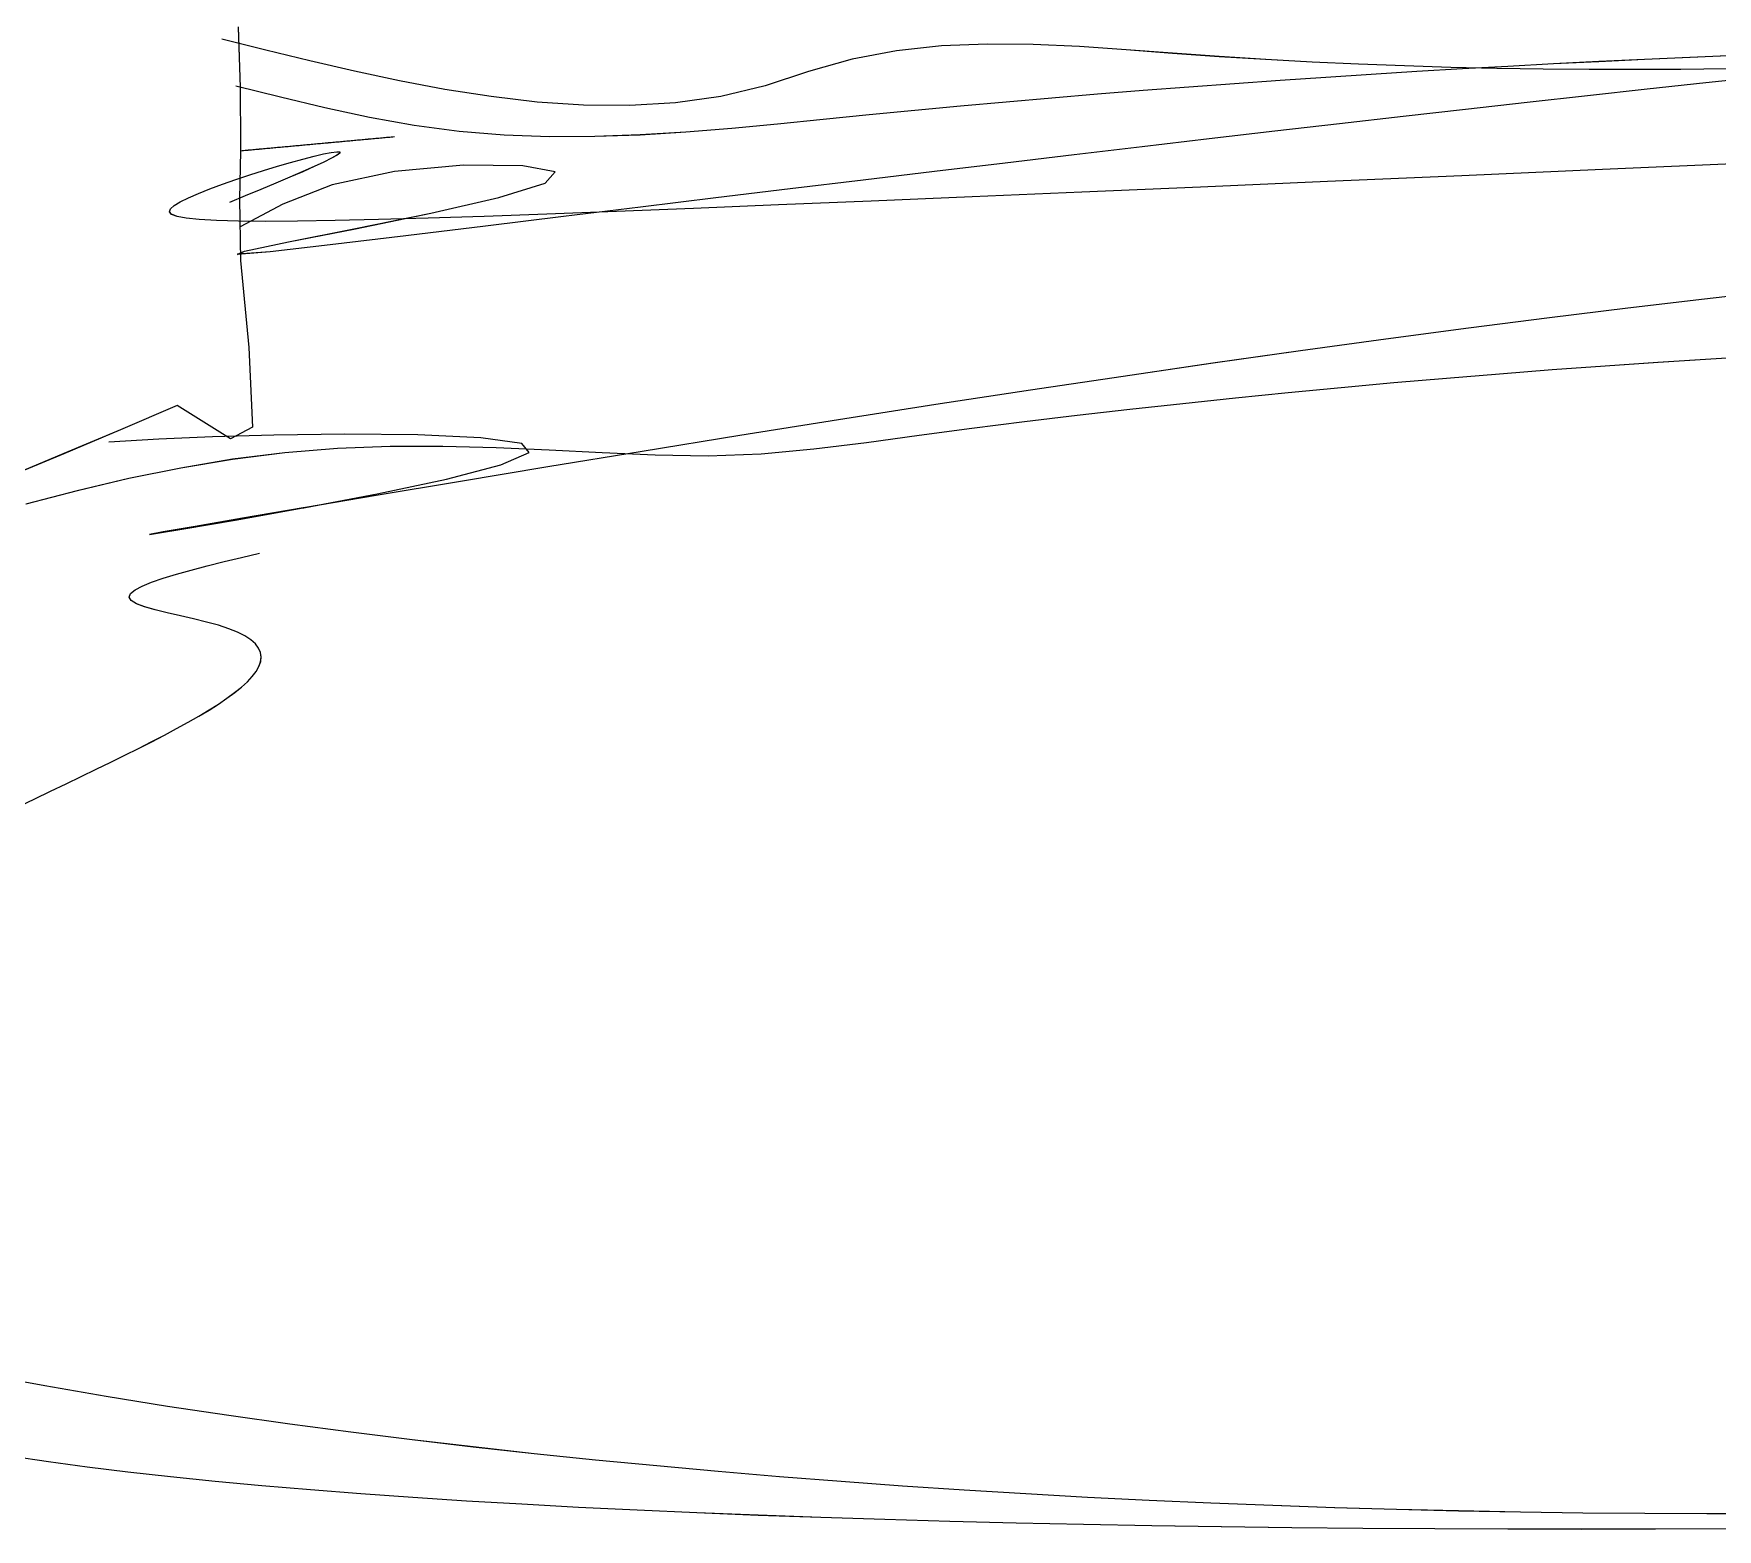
# Model space of a CAD drawing. Header units: centimetres. Extents: x 3695 to 5327, y 1631 to 2449.
# Drawn here: x 4671.19 to 4720.75, y 1800.56 to 1844.6 of the extents above; entities that cross this region are included whole.
import ezdxf

# ---------------------------------------------------------------- set-up
doc = ezdxf.new("R2010")
doc.units = ezdxf.units.CM
doc.layers.add('傢俱', color=7, linetype='Continuous', lineweight=15)

# ---------------------------------------------------------------- blocks, each defined once
blk = doc.blocks.new('沙發030')
for p, q in [((21.421, -0.426), (23.252, -0.456)), ((22.576, -0.001), (24.776, -0.029)), ((23.252, -0.456), (25.081, -0.494)), ((24.776, -0.029), (26.959, -0.062)), ((25.081, -0.494), (26.91, -0.54)), ((26.959, -0.062), (29.122, -0.101)), ((29.122, -0.101), (31.265, -0.144)), ((31.265, -0.144), (33.385, -0.193)), ((33.385, -0.193), (35.481, -0.247)), ((35.481, -0.247), (37.551, -0.306)), ((37.551, -0.306), (39.594, -0.37)), ((39.594, -0.37), (41.607, -0.44)), ((41.607, -0.44), (43.589, -0.514)), ((26.91, -0.54), (28.736, -0.596)), ((28.736, -0.596), (30.561, -0.66)), ((30.561, -0.66), (32.385, -0.733)), ((32.385, -0.733), (34.207, -0.815)), ((34.207, -0.815), (36.027, -0.907)), ((36.027, -0.907), (37.846, -1.008)), ((43.589, -0.514), (45.539, -0.595)), ((45.539, -0.595), (47.455, -0.68)), ((47.455, -0.68), (49.334, -0.771)), ((49.334, -0.771), (51.175, -0.867)), ((51.175, -0.867), (52.977, -0.968)), ((52.977, -0.968), (54.738, -1.075)), ((37.846, -1.008), (39.663, -1.118)), ((39.663, -1.118), (41.478, -1.239)), ((41.478, -1.239), (43.292, -1.369)), ((43.292, -1.369), (45.104, -1.509)), ((54.738, -1.075), (56.456, -1.187)), ((56.456, -1.187), (58.129, -1.305)), ((58.129, -1.305), (59.756, -1.427)), ((59.756, -1.427), (61.335, -1.556)), ((45.104, -1.509), (46.914, -1.66)), ((46.914, -1.66), (48.722, -1.821)), ((48.722, -1.821), (50.528, -1.993)), ((61.335, -1.556), (62.864, -1.69)), ((62.864, -1.69), (64.342, -1.829)), ((64.342, -1.829), (65.767, -1.973)), ((65.767, -1.973), (67.137, -2.124)), ((50.528, -1.993), (52.333, -2.175)), ((52.333, -2.175), (54.136, -2.368)), ((54.136, -2.368), (55.937, -2.572)), ((67.137, -2.124), (68.45, -2.279)), ((68.45, -2.279), (69.705, -2.44)), ((69.705, -2.44), (70.9, -2.607)), ((55.937, -2.572), (57.736, -2.788)), ((57.736, -2.788), (59.533, -3.014)), ((70.9, -2.607), (72.034, -2.779)), ((72.034, -2.779), (73.104, -2.957)), ((59.533, -3.014), (61.328, -3.253)), ((61.328, -3.253), (63.122, -3.505)), ((63.122, -3.505), (64.916, -3.771)), ((64.916, -3.771), (66.712, -4.054)), ((66.712, -4.054), (68.509, -4.355)), ((68.509, -4.355), (70.309, -4.676)), ((70.309, -4.676), (72.113, -5.018)), ((72.113, -5.018), (73.921, -5.383)), ((72.594, -22.089), (72.123, -22.307)), ((71.197, -22.733), (70.745, -22.941)), ((71.657, -22.522), (71.197, -22.733)), ((72.123, -22.307), (71.657, -22.522)), ((70.303, -23.146), (69.871, -23.347)), ((70.745, -22.941), (70.303, -23.146)), ((69.044, -23.74), (68.652, -23.931)), ((69.451, -23.545), (69.044, -23.74)), ((69.871, -23.347), (69.451, -23.545)), ((68.275, -24.119), (67.916, -24.303)), ((68.652, -23.931), (68.275, -24.119)), ((67.253, -24.661), (66.953, -24.835)), ((67.575, -24.484), (67.253, -24.661)), ((67.916, -24.303), (67.575, -24.484)), ((66.42, -25.171), (66.191, -25.334)), ((66.675, -25.005), (66.42, -25.171)), ((66.953, -24.835), (66.675, -25.005)), ((65.812, -25.649), (65.665, -25.801)), ((65.987, -25.493), (65.812, -25.649)), ((66.191, -25.334), (65.987, -25.493)), ((65.411, -26.234), (65.394, -26.371)), ((65.464, -26.093), (65.411, -26.234)), ((65.549, -25.949), (65.464, -26.093)), ((65.665, -25.801), (65.549, -25.949)), ((65.394, -26.371), (65.411, -26.503)), ((65.411, -26.503), (65.465, -26.633)), ((65.465, -26.633), (65.558, -26.758)), ((65.558, -26.758), (65.689, -26.879)), ((65.689, -26.879), (65.862, -26.997)), ((65.862, -26.997), (66.077, -27.11)), ((66.077, -27.11), (66.334, -27.219)), ((66.334, -27.219), (66.637, -27.325)), ((66.637, -27.325), (66.984, -27.426)), ((66.984, -27.426), (67.363, -27.525)), ((67.363, -27.525), (67.753, -27.62)), ((67.753, -27.62), (68.136, -27.715)), ((68.136, -27.715), (68.491, -27.808)), ((68.491, -27.808), (68.799, -27.902)), ((68.799, -27.902), (69.04, -27.998)), ((69.04, -27.998), (69.194, -28.095)), ((69.194, -28.095), (69.248, -28.195)), ((69.248, -28.195), (69.205, -28.299)), ((68.243, -28.735), (67.849, -28.848)), ((68.584, -28.623), (68.243, -28.735)), ((68.864, -28.513), (68.584, -28.623)), ((69.074, -28.404), (68.864, -28.513)), ((69.205, -28.299), (69.074, -28.404)), ((66.439, -29.195), (65.922, -29.312)), ((66.938, -29.079), (66.439, -29.195)), ((67.411, -28.963), (66.938, -29.079)), ((67.849, -28.848), (67.411, -28.963)), ((65.922, -29.312), (65.396, -29.43)), ((67.611, -30.181), (66.092, -30.415)), ((67.278, -30.245), (68.214, -30.098)), ((68.443, -30.055), (67.611, -30.181)), ((68.214, -30.098), (68.624, -30.03)), ((68.624, -30.03), (68.443, -30.055)), ((66.092, -30.415), (64.085, -30.739)), ((64.085, -30.739), (65.876, -30.464)), ((65.876, -30.464), (67.278, -30.245)), ((59.507, -31.435), (61.929, -31.069)), ((61.902, -31.119), (59.854, -31.521)), ((64.072, -30.742), (61.902, -31.119)), ((61.929, -31.069), (64.072, -30.742)), ((64.085, -30.739), (64.072, -30.742)), ((70.725, -31.353), (72.245, -30.982)), ((56.87, -31.829), (59.507, -31.435)), ((59.854, -31.521), (58.253, -31.912)), ((67.673, -31.971), (69.201, -31.685)), ((69.201, -31.685), (70.725, -31.353)), ((49.032, -32.224), (50.586, -32.105)), ((50.586, -32.105), (52.141, -32.065)), ((52.141, -32.065), (53.698, -32.121)), ((53.698, -32.121), (55.258, -32.22)), ((54.081, -32.241), (56.87, -31.829)), ((58.253, -31.912), (57.411, -32.259)), ((64.6, -32.372), (66.139, -32.203)), ((66.139, -32.203), (67.673, -31.971)), ((71.109, -32.451), (72.791, -31.779)), ((44.37, -32.755), (45.924, -32.576)), ((45.924, -32.576), (47.478, -32.391)), ((47.478, -32.391), (49.032, -32.224)), ((48.294, -33.076), (51.202, -32.66)), ((51.202, -32.66), (54.081, -32.241)), ((55.258, -32.22), (56.82, -32.323)), ((56.82, -32.323), (58.382, -32.414)), ((57.411, -32.259), (57.621, -32.53)), ((57.621, -32.53), (58.826, -32.717)), ((58.382, -32.414), (59.943, -32.479)), ((59.943, -32.479), (61.501, -32.503)), ((61.501, -32.503), (63.053, -32.472)), ((63.053, -32.472), (64.6, -32.372)), ((69.43, -33.128), (71.109, -32.451)), ((39.707, -33.242), (41.262, -33.088)), ((41.262, -33.088), (42.816, -32.925)), ((42.816, -32.925), (44.37, -32.755)), ((45.421, -33.478), (48.294, -33.076)), ((58.826, -32.717), (60.68, -32.832)), ((60.68, -32.832), (62.828, -32.888)), ((62.828, -32.888), (64.915, -32.898)), ((64.915, -32.898), (66.717, -32.874)), ((65.537, -33.144), (66.192, -32.806)), ((65.612, -35.49), (65.537, -33.144)), ((66.192, -32.806), (67.748, -33.812)), ((66.717, -32.874), (68.302, -32.828)), ((67.748, -33.812), (69.43, -33.128)), ((68.302, -32.828), (69.778, -32.771)), ((33.485, -33.781), (35.041, -33.658)), ((35.041, -33.658), (36.597, -33.527)), ((36.597, -33.527), (38.152, -33.388)), ((38.152, -33.388), (39.707, -33.242)), ((42.621, -33.86), (45.421, -33.478)), ((27.259, -34.204), (28.816, -34.109)), ((28.816, -34.109), (30.373, -34.007)), ((30.373, -34.007), (31.929, -33.898)), ((31.929, -33.898), (33.485, -33.781)), ((39.895, -34.221), (42.621, -33.86)), ((21.03, -34.52), (22.587, -34.451)), ((22.587, -34.451), (24.145, -34.375)), ((24.145, -34.375), (25.702, -34.293)), ((25.702, -34.293), (27.259, -34.204)), ((34.66, -34.885), (37.242, -34.563)), ((37.242, -34.563), (39.895, -34.221)), ((32.148, -35.188), (34.66, -34.885)), ((27.322, -35.738), (29.702, -35.472)), ((29.702, -35.472), (32.148, -35.188)), ((65.816, -38.054), (65.612, -35.49)), ((22.75, -36.217), (25.005, -35.986)), ((25.005, -35.986), (27.322, -35.738)), ((20.555, -36.431), (22.75, -36.217)), ((65.812, -39.862), (65.816, -38.054)), ((60.932, -38.7), (63.164, -38.467)), ((64.39, -38.577), (62.41, -38.935)), ((63.164, -38.467), (64.939, -38.296)), ((65.694, -38.329), (64.39, -38.577)), ((64.939, -38.296), (65.896, -38.235)), ((65.896, -38.235), (65.694, -38.329)), ((56.282, -39.193), (58.588, -38.949)), ((58.588, -38.949), (60.932, -38.7)), ((62.41, -38.935), (60.193, -39.353)), ((64.538, -39.687), (65.81, -39.039)), ((41.019, -39.664), (44.248, -39.578)), ((44.248, -39.578), (47.224, -39.5)), ((47.224, -39.5), (49.956, -39.43)), ((49.956, -39.43), (52.454, -39.369)), ((51.79, -39.667), (54.016, -39.432)), ((52.454, -39.369), (54.725, -39.316)), ((54.016, -39.432), (56.282, -39.193)), ((54.725, -39.316), (56.779, -39.272)), ((56.779, -39.272), (58.626, -39.236)), ((60.193, -39.353), (58.178, -39.787)), ((58.626, -39.236), (60.274, -39.21)), ((60.274, -39.21), (61.732, -39.192)), ((61.732, -39.192), (63.01, -39.183)), ((63.01, -39.183), (64.117, -39.183)), ((64.117, -39.183), (65.06, -39.192)), ((65.06, -39.192), (65.851, -39.21)), ((65.851, -39.21), (66.497, -39.238)), ((66.497, -39.238), (67.008, -39.275)), ((67.008, -39.275), (67.393, -39.322)), ((67.393, -39.322), (67.661, -39.378)), ((67.661, -39.378), (67.821, -39.444)), ((67.853, -39.606), (67.743, -39.702)), ((67.821, -39.444), (67.882, -39.52)), ((67.882, -39.52), (67.853, -39.606)), ((21.387, -40.199), (25.686, -40.081)), ((25.686, -40.081), (29.83, -39.967)), ((29.83, -39.967), (33.789, -39.859)), ((33.789, -39.859), (37.528, -39.758)), ((37.528, -39.758), (41.019, -39.664)), ((45.342, -40.342), (47.454, -40.122)), ((47.454, -40.122), (49.603, -39.897)), ((49.603, -39.897), (51.79, -39.667)), ((58.178, -39.787), (56.806, -40.187)), ((63.075, -40.239), (64.538, -39.687)), ((64.74, -40.311), (65.182, -40.134)), ((65.182, -40.134), (65.641, -39.951)), ((65.641, -39.951), (66.109, -39.766)), ((65.759, -41.285), (65.812, -39.862)), ((67.02, -40.048), (66.68, -40.176)), ((67.317, -39.924), (67.02, -40.048)), ((67.561, -39.808), (67.317, -39.924)), ((67.743, -39.702), (67.561, -39.808)), ((41.227, -40.767), (43.267, -40.557)), ((43.267, -40.557), (45.342, -40.342)), ((56.806, -40.187), (56.514, -40.508)), ((56.514, -40.508), (57.459, -40.707)), ((59.206, -40.749), (61.243, -40.603)), ((61.243, -40.603), (63.075, -40.239)), ((63.94, -40.638), (64.323, -40.48)), ((64.323, -40.48), (64.74, -40.311)), ((65.502, -40.568), (65.089, -40.691)), ((65.911, -40.439), (65.502, -40.568)), ((66.308, -40.307), (65.911, -40.439)), ((66.68, -40.176), (66.308, -40.307)), ((37.25, -41.171), (39.221, -40.971)), ((39.221, -40.971), (41.227, -40.767)), ((57.459, -40.707), (59.206, -40.749)), ((62.839, -41.166), (62.923, -41.104)), ((62.923, -41.104), (63.083, -41.018)), ((63.083, -41.018), (63.312, -40.909)), ((63.312, -40.909), (63.6, -40.782)), ((63.599, -41.087), (63.316, -41.148)), ((63.927, -41.008), (63.599, -41.087)), ((63.6, -40.782), (63.94, -40.638)), ((64.292, -40.914), (63.927, -41.008)), ((64.682, -40.808), (64.292, -40.914)), ((65.089, -40.691), (64.682, -40.808)), ((31.532, -41.739), (33.406, -41.555)), ((33.406, -41.555), (35.312, -41.366)), ((35.312, -41.366), (37.25, -41.171)), ((51.295, -41.703), (52.642, -41.617)), ((52.642, -41.617), (53.987, -41.556)), ((53.987, -41.556), (55.328, -41.53)), ((55.328, -41.53), (56.664, -41.547)), ((56.664, -41.547), (57.996, -41.617)), ((57.996, -41.617), (59.321, -41.747)), ((61.272, -41.623), (61.226, -41.626)), ((61.317, -41.62), (61.272, -41.623)), ((61.362, -41.616), (61.317, -41.62)), ((61.408, -41.613), (61.362, -41.616)), ((61.453, -41.609), (61.408, -41.613)), ((61.498, -41.606), (61.453, -41.609)), ((61.544, -41.602), (61.498, -41.606)), ((61.589, -41.599), (61.544, -41.602)), ((61.634, -41.596), (61.589, -41.599)), ((61.68, -41.592), (61.634, -41.596)), ((61.725, -41.589), (61.68, -41.592)), ((61.77, -41.585), (61.725, -41.589)), ((61.816, -41.582), (61.77, -41.585)), ((61.861, -41.579), (61.816, -41.582)), ((61.906, -41.575), (61.861, -41.579)), ((61.952, -41.572), (61.906, -41.575)), ((61.997, -41.568), (61.952, -41.572)), ((62.042, -41.565), (61.997, -41.568)), ((62.087, -41.561), (62.042, -41.565)), ((62.133, -41.558), (62.087, -41.561)), ((62.178, -41.555), (62.133, -41.558)), ((62.223, -41.551), (62.178, -41.555)), ((62.269, -41.548), (62.223, -41.551)), ((62.314, -41.544), (62.269, -41.548)), ((62.359, -41.541), (62.314, -41.544)), ((62.405, -41.537), (62.359, -41.541)), ((62.45, -41.534), (62.405, -41.537)), ((62.495, -41.531), (62.45, -41.534)), ((62.541, -41.527), (62.495, -41.531)), ((62.586, -41.524), (62.541, -41.527)), ((62.631, -41.52), (62.586, -41.524)), ((62.677, -41.517), (62.631, -41.52)), ((62.722, -41.514), (62.677, -41.517)), ((62.767, -41.51), (62.722, -41.514)), ((62.813, -41.507), (62.767, -41.51)), ((62.858, -41.503), (62.813, -41.507)), ((62.841, -41.2), (62.839, -41.166)), ((62.927, -41.207), (62.841, -41.2)), ((62.903, -41.5), (62.858, -41.503)), ((62.949, -41.496), (62.903, -41.5)), ((63.089, -41.189), (62.927, -41.207)), ((62.994, -41.493), (62.949, -41.496)), ((63.039, -41.49), (62.994, -41.493)), ((63.085, -41.486), (63.039, -41.49)), ((63.13, -41.483), (63.085, -41.486)), ((63.316, -41.148), (63.089, -41.189)), ((63.175, -41.479), (63.13, -41.483)), ((63.221, -41.476), (63.175, -41.479)), ((63.266, -41.473), (63.221, -41.476)), ((63.311, -41.469), (63.266, -41.473)), ((63.357, -41.466), (63.311, -41.469)), ((63.402, -41.462), (63.357, -41.466)), ((63.447, -41.459), (63.402, -41.462)), ((63.493, -41.455), (63.447, -41.459)), ((63.538, -41.452), (63.493, -41.455)), ((63.583, -41.449), (63.538, -41.452)), ((63.628, -41.445), (63.583, -41.449)), ((63.674, -41.442), (63.628, -41.445)), ((63.719, -41.438), (63.674, -41.442)), ((63.764, -41.435), (63.719, -41.438)), ((63.81, -41.432), (63.764, -41.435)), ((63.855, -41.428), (63.81, -41.432)), ((63.9, -41.425), (63.855, -41.428)), ((63.946, -41.421), (63.9, -41.425)), ((63.991, -41.418), (63.946, -41.421)), ((64.036, -41.414), (63.991, -41.418)), ((64.082, -41.411), (64.036, -41.414)), ((64.127, -41.408), (64.082, -41.411)), ((64.172, -41.404), (64.127, -41.408)), ((64.218, -41.401), (64.172, -41.404)), ((64.263, -41.397), (64.218, -41.401)), ((64.308, -41.394), (64.263, -41.397)), ((64.354, -41.39), (64.308, -41.394)), ((64.399, -41.387), (64.354, -41.39)), ((64.444, -41.384), (64.399, -41.387)), ((64.49, -41.38), (64.444, -41.384)), ((64.535, -41.377), (64.49, -41.38)), ((64.58, -41.373), (64.535, -41.377)), ((64.626, -41.37), (64.58, -41.373)), ((64.671, -41.367), (64.626, -41.37)), ((64.716, -41.363), (64.671, -41.367)), ((64.762, -41.36), (64.716, -41.363)), ((64.807, -41.356), (64.762, -41.36)), ((64.852, -41.353), (64.807, -41.356)), ((64.898, -41.349), (64.852, -41.353)), ((64.943, -41.346), (64.898, -41.349)), ((64.988, -41.343), (64.943, -41.346)), ((65.034, -41.339), (64.988, -41.343)), ((65.079, -41.336), (65.034, -41.339)), ((65.124, -41.332), (65.079, -41.336)), ((65.169, -41.329), (65.124, -41.332)), ((65.215, -41.326), (65.169, -41.329)), ((65.26, -41.322), (65.215, -41.326)), ((65.305, -41.319), (65.26, -41.322)), ((65.351, -41.315), (65.305, -41.319)), ((65.396, -41.312), (65.351, -41.315)), ((65.441, -41.308), (65.396, -41.312)), ((65.487, -41.305), (65.441, -41.308)), ((65.532, -41.302), (65.487, -41.305)), ((65.577, -41.298), (65.532, -41.302)), ((65.623, -41.295), (65.577, -41.298)), ((65.668, -41.291), (65.623, -41.295)), ((65.713, -41.288), (65.668, -41.291)), ((65.759, -41.285), (65.713, -41.288)), ((65.739, -43.146), (65.754, -41.454)), ((65.754, -41.454), (65.759, -41.285)), ((26.091, -42.259), (27.875, -42.091)), ((27.875, -42.091), (29.689, -41.918)), ((29.689, -41.918), (31.532, -41.739)), ((45.899, -42.145), (47.247, -42.036)), ((47.247, -42.036), (48.597, -41.922)), ((48.597, -41.922), (49.946, -41.808)), ((49.946, -41.808), (51.295, -41.703)), ((59.321, -41.747), (60.638, -41.944)), ((60.638, -41.944), (61.95, -42.202)), ((20.904, -42.731), (22.606, -42.579)), ((22.606, -42.579), (24.334, -42.422)), ((24.334, -42.422), (26.091, -42.259)), ((39.165, -42.623), (40.51, -42.537)), ((40.51, -42.537), (41.856, -42.446)), ((41.856, -42.446), (43.203, -42.35)), ((43.203, -42.35), (44.55, -42.25)), ((44.55, -42.25), (45.899, -42.145)), ((51.603, -42.654), (52.934, -42.486)), ((52.934, -42.486), (54.282, -42.426)), ((54.282, -42.426), (55.641, -42.46)), ((55.641, -42.46), (57.003, -42.574)), ((57.003, -42.574), (58.363, -42.756)), ((61.95, -42.202), (63.257, -42.505)), ((63.257, -42.505), (64.561, -42.839)), ((21.98, -42.984), (23.33, -42.992)), ((23.33, -42.992), (24.681, -43.008)), ((24.681, -43.008), (26.034, -43.032)), ((26.034, -43.032), (27.388, -43.065)), ((27.388, -43.065), (28.743, -43.108)), ((28.42, -43.162), (29.762, -43.109)), ((28.743, -43.108), (30.101, -43.161)), ((29.762, -43.109), (31.104, -43.052)), ((31.104, -43.052), (32.446, -42.991)), ((32.446, -42.991), (33.789, -42.925)), ((33.789, -42.925), (35.132, -42.856)), ((35.132, -42.856), (36.476, -42.783)), ((36.476, -42.783), (37.82, -42.705)), ((37.82, -42.705), (39.165, -42.623)), ((49.009, -43.341), (50.294, -42.944)), ((50.294, -42.944), (51.603, -42.654)), ((58.363, -42.756), (59.714, -42.991)), ((59.714, -42.991), (61.051, -43.267)), ((64.561, -42.839), (65.863, -43.188)), ((21.719, -43.375), (23.058, -43.34)), ((23.058, -43.34), (24.398, -43.301)), ((24.398, -43.301), (25.739, -43.258)), ((25.739, -43.258), (27.079, -43.212)), ((27.079, -43.212), (28.42, -43.162)), ((30.101, -43.161), (31.46, -43.223)), ((31.46, -43.223), (32.82, -43.297)), ((32.82, -43.297), (34.183, -43.382)), ((34.183, -43.382), (35.547, -43.478)), ((35.547, -43.478), (36.914, -43.586)), ((36.914, -43.586), (38.282, -43.707)), ((47.718, -43.689), (49.009, -43.341)), ((61.051, -43.267), (62.369, -43.57)), ((62.369, -43.57), (63.674, -43.895)), ((65.767, -44.927), (65.739, -43.146)), ((38.282, -43.707), (39.651, -43.833)), ((39.651, -43.833), (41.019, -43.947)), ((41.019, -43.947), (42.381, -44.031)), ((42.381, -44.031), (43.735, -44.066)), ((43.735, -44.066), (45.078, -44.033)), ((45.078, -44.033), (46.407, -43.913)), ((46.407, -43.913), (47.718, -43.689)), ((63.674, -43.895), (64.97, -44.235)), ((64.97, -44.235), (66.261, -44.581))]:
    blk.add_line(p, q)

msp = doc.modelspace()

# ---------------------------------------------------------------- linework, layer by layer
at = {"layer": '傢俱'}
for p, q in [((4677.213, 1844.793), (4677.27, 1843.013)), ((4678.022, 1844.114), (4676.725, 1844.439)), ((4679.323, 1843.796), (4678.022, 1844.114)), ((4696.588, 1844.094), (4695.28, 1843.848)), ((4697.914, 1844.235), (4696.588, 1844.094)), ((4699.256, 1844.289), (4697.914, 1844.235)), ((4700.611, 1844.277), (4699.256, 1844.289)), ((4701.974, 1844.215), (4700.611, 1844.277)), ((4703.343, 1844.122), (4701.974, 1844.215)), ((4704.715, 1844.018), (4703.343, 1844.122)), ((4706.085, 1843.92), (4704.715, 1844.018)), ((4680.633, 1843.492), (4679.323, 1843.796)), ((4681.956, 1843.21), (4680.633, 1843.492)), ((4695.28, 1843.848), (4693.995, 1843.479)), ((4707.453, 1843.834), (4706.085, 1843.92)), ((4708.818, 1843.76), (4707.453, 1843.834)), ((4710.182, 1843.697), (4708.818, 1843.76)), ((4711.544, 1843.646), (4710.182, 1843.697)), ((4712.904, 1843.605), (4711.544, 1843.646)), ((4713.244, 1843.559), (4711.903, 1843.48)), ((4714.262, 1843.575), (4712.904, 1843.605)), ((4714.584, 1843.634), (4713.244, 1843.559)), ((4715.618, 1843.554), (4714.262, 1843.575)), ((4715.924, 1843.705), (4714.584, 1843.634)), ((4716.972, 1843.542), (4715.618, 1843.554)), ((4717.264, 1843.773), (4715.924, 1843.705)), ((4718.325, 1843.54), (4716.972, 1843.542)), ((4718.603, 1843.837), (4717.264, 1843.773)), ((4719.676, 1843.546), (4718.325, 1843.54)), ((4719.942, 1843.898), (4718.603, 1843.837)), ((4721.026, 1843.559), (4719.676, 1843.546)), ((4721.281, 1843.955), (4719.942, 1843.898)), ((4678.453, 1842.725), (4677.146, 1843.053)), ((4677.27, 1843.013), (4677.282, 1841.321)), ((4683.297, 1842.956), (4681.956, 1843.21)), ((4692.717, 1843.061), (4691.413, 1842.751)), ((4693.995, 1843.479), (4692.717, 1843.061)), ((4705.193, 1843.024), (4703.85, 1842.921)), ((4706.536, 1843.124), (4705.193, 1843.024)), ((4707.878, 1843.219), (4706.536, 1843.124)), ((4709.22, 1843.31), (4707.878, 1843.219)), ((4710.562, 1843.397), (4709.22, 1843.31)), ((4711.903, 1843.48), (4710.562, 1843.397)), ((4720.407, 1843.145), (4718.681, 1842.96)), ((4722.106, 1843.325), (4720.407, 1843.145)), ((4679.762, 1842.413), (4678.453, 1842.725)), ((4684.652, 1842.743), (4683.297, 1842.956)), ((4686.014, 1842.583), (4684.652, 1842.743)), ((4687.378, 1842.491), (4686.014, 1842.583)), ((4690.084, 1842.561), (4688.737, 1842.479)), ((4691.413, 1842.751), (4690.084, 1842.561)), ((4699.816, 1842.583), (4698.471, 1842.461)), ((4701.161, 1842.7), (4699.816, 1842.583)), ((4702.506, 1842.812), (4701.161, 1842.7)), ((4703.85, 1842.921), (4702.506, 1842.812)), ((4715.146, 1842.572), (4713.336, 1842.369)), ((4716.928, 1842.769), (4715.146, 1842.572)), ((4718.681, 1842.96), (4716.928, 1842.769)), ((4681.074, 1842.131), (4679.762, 1842.413)), ((4682.39, 1841.894), (4681.074, 1842.131)), ((4688.737, 1842.479), (4687.378, 1842.491)), ((4694.43, 1842.067), (4693.083, 1841.931)), ((4695.778, 1842.203), (4694.43, 1842.067)), ((4697.124, 1842.334), (4695.778, 1842.203)), ((4698.471, 1842.461), (4697.124, 1842.334)), ((4711.496, 1842.16), (4709.625, 1841.946)), ((4713.336, 1842.369), (4711.496, 1842.16)), ((4681.128, 1841.505), (4681.173, 1841.509)), ((4681.173, 1841.509), (4681.219, 1841.513)), ((4681.219, 1841.513), (4681.264, 1841.517)), ((4681.264, 1841.517), (4681.309, 1841.521)), ((4681.309, 1841.521), (4681.354, 1841.525)), ((4681.354, 1841.525), (4681.4, 1841.529)), ((4681.4, 1841.529), (4681.445, 1841.534)), ((4681.445, 1841.534), (4681.49, 1841.538)), ((4681.49, 1841.538), (4681.535, 1841.542)), ((4681.535, 1841.542), (4681.581, 1841.546)), ((4681.581, 1841.546), (4681.626, 1841.55)), ((4681.626, 1841.55), (4681.671, 1841.554)), ((4681.671, 1841.554), (4681.717, 1841.559)), ((4681.717, 1841.559), (4681.762, 1841.563)), ((4681.762, 1841.563), (4681.807, 1841.567)), ((4683.711, 1841.718), (4682.39, 1841.894)), ((4685.038, 1841.61), (4683.711, 1841.718)), ((4686.37, 1841.562), (4685.038, 1841.61)), ((4687.706, 1841.566), (4686.37, 1841.562)), ((4689.047, 1841.614), (4687.706, 1841.566)), ((4690.39, 1841.696), (4689.047, 1841.614)), ((4691.736, 1841.805), (4690.39, 1841.696)), ((4693.083, 1841.931), (4691.736, 1841.805)), ((4707.722, 1841.726), (4705.788, 1841.5)), ((4709.625, 1841.946), (4707.722, 1841.726)), ((4677.281, 1841.152), (4677.251, 1839.729)), ((4677.282, 1841.321), (4677.281, 1841.152)), ((4677.281, 1841.152), (4677.326, 1841.156)), ((4677.326, 1841.156), (4677.371, 1841.16)), ((4677.371, 1841.16), (4677.417, 1841.164)), ((4677.417, 1841.164), (4677.462, 1841.168)), ((4677.462, 1841.168), (4677.507, 1841.172)), ((4677.507, 1841.172), (4677.552, 1841.177)), ((4677.552, 1841.177), (4677.598, 1841.181)), ((4677.598, 1841.181), (4677.643, 1841.185)), ((4677.643, 1841.185), (4677.688, 1841.189)), ((4677.688, 1841.189), (4677.733, 1841.193)), ((4677.733, 1841.193), (4677.779, 1841.197)), ((4677.779, 1841.197), (4677.824, 1841.201)), ((4677.824, 1841.201), (4677.869, 1841.206)), ((4677.869, 1841.206), (4677.915, 1841.21)), ((4677.915, 1841.21), (4677.96, 1841.214)), ((4677.96, 1841.214), (4678.005, 1841.218)), ((4678.005, 1841.218), (4678.05, 1841.222)), ((4678.05, 1841.222), (4678.096, 1841.226)), ((4678.096, 1841.226), (4678.141, 1841.231)), ((4678.141, 1841.231), (4678.186, 1841.235)), ((4678.186, 1841.235), (4678.231, 1841.239)), ((4678.231, 1841.239), (4678.277, 1841.243)), ((4678.277, 1841.243), (4678.322, 1841.247)), ((4678.322, 1841.247), (4678.367, 1841.251)), ((4678.367, 1841.251), (4678.412, 1841.255)), ((4678.412, 1841.255), (4678.458, 1841.26)), ((4678.458, 1841.26), (4678.503, 1841.264)), ((4678.503, 1841.264), (4678.548, 1841.268)), ((4678.548, 1841.268), (4678.593, 1841.272)), ((4678.593, 1841.272), (4678.639, 1841.276)), ((4678.639, 1841.276), (4678.684, 1841.28)), ((4678.684, 1841.28), (4678.729, 1841.284)), ((4678.729, 1841.284), (4678.774, 1841.289)), ((4678.774, 1841.289), (4678.82, 1841.293)), ((4678.82, 1841.293), (4678.865, 1841.297)), ((4678.865, 1841.297), (4678.91, 1841.301)), ((4678.91, 1841.301), (4678.956, 1841.305)), ((4678.956, 1841.305), (4679.001, 1841.309)), ((4679.001, 1841.309), (4679.046, 1841.314)), ((4679.046, 1841.314), (4679.091, 1841.318)), ((4679.091, 1841.318), (4679.137, 1841.322)), ((4679.137, 1841.322), (4679.182, 1841.326)), ((4679.182, 1841.326), (4679.227, 1841.33)), ((4679.227, 1841.33), (4679.272, 1841.334)), ((4679.272, 1841.334), (4679.318, 1841.338)), ((4679.318, 1841.338), (4679.363, 1841.343)), ((4679.363, 1841.343), (4679.408, 1841.347)), ((4679.408, 1841.347), (4679.453, 1841.351)), ((4679.444, 1840.989), (4679.725, 1841.055)), ((4679.453, 1841.351), (4679.499, 1841.355)), ((4679.499, 1841.355), (4679.544, 1841.359)), ((4679.544, 1841.359), (4679.589, 1841.363)), ((4679.589, 1841.363), (4679.634, 1841.368)), ((4679.634, 1841.368), (4679.68, 1841.372)), ((4679.68, 1841.372), (4679.725, 1841.376)), ((4679.725, 1841.376), (4679.77, 1841.38)), ((4679.725, 1841.055), (4679.952, 1841.099)), ((4679.77, 1841.38), (4679.816, 1841.384)), ((4679.816, 1841.384), (4679.861, 1841.388)), ((4679.861, 1841.388), (4679.906, 1841.392)), ((4679.906, 1841.392), (4679.951, 1841.397)), ((4679.951, 1841.397), (4679.997, 1841.401)), ((4679.952, 1841.099), (4680.113, 1841.12)), ((4680.119, 1841.017), (4679.96, 1840.928)), ((4679.997, 1841.401), (4680.042, 1841.405)), ((4680.042, 1841.405), (4680.087, 1841.409)), ((4680.087, 1841.409), (4680.132, 1841.413)), ((4680.113, 1841.12), (4680.2, 1841.115)), ((4680.202, 1841.08), (4680.119, 1841.017)), ((4680.132, 1841.413), (4680.178, 1841.417)), ((4680.178, 1841.417), (4680.223, 1841.422)), ((4680.2, 1841.115), (4680.202, 1841.08)), ((4680.223, 1841.422), (4680.268, 1841.426)), ((4680.268, 1841.426), (4680.313, 1841.43)), ((4680.313, 1841.43), (4680.359, 1841.434)), ((4680.359, 1841.434), (4680.404, 1841.438)), ((4680.404, 1841.438), (4680.449, 1841.442)), ((4680.449, 1841.442), (4680.494, 1841.446)), ((4680.494, 1841.446), (4680.54, 1841.451)), ((4680.54, 1841.451), (4680.585, 1841.455)), ((4680.585, 1841.455), (4680.63, 1841.459)), ((4680.63, 1841.459), (4680.676, 1841.463)), ((4680.676, 1841.463), (4680.721, 1841.467)), ((4680.721, 1841.467), (4680.766, 1841.471)), ((4680.766, 1841.471), (4680.811, 1841.475)), ((4680.811, 1841.475), (4680.857, 1841.48)), ((4680.857, 1841.48), (4680.902, 1841.484)), ((4680.902, 1841.484), (4680.947, 1841.488)), ((4680.947, 1841.488), (4680.992, 1841.492)), ((4680.992, 1841.492), (4681.038, 1841.496)), ((4681.038, 1841.496), (4681.083, 1841.5)), ((4681.083, 1841.5), (4681.128, 1841.505)), ((4701.818, 1841.031), (4699.782, 1840.788)), ((4703.82, 1841.268), (4701.818, 1841.031)), ((4705.788, 1841.5), (4703.82, 1841.268)), ((4677.549, 1840.439), (4677.96, 1840.569)), ((4677.96, 1840.569), (4678.365, 1840.692)), ((4678.365, 1840.692), (4678.754, 1840.805)), ((4679.11, 1840.534), (4678.73, 1840.37)), ((4678.754, 1840.805), (4679.117, 1840.905)), ((4679.447, 1840.684), (4679.11, 1840.534)), ((4679.117, 1840.905), (4679.444, 1840.989)), ((4679.733, 1840.816), (4679.447, 1840.684)), ((4679.96, 1840.928), (4679.733, 1840.816)), ((4681.807, 1840.543), (4679.981, 1840.149)), ((4683.842, 1840.722), (4681.807, 1840.543)), ((4685.589, 1840.708), (4683.842, 1840.722)), ((4686.537, 1840.525), (4685.589, 1840.708)), ((4686.25, 1840.199), (4686.537, 1840.525)), ((4697.71, 1840.54), (4695.602, 1840.286)), ((4699.782, 1840.788), (4697.71, 1840.54)), ((4717.368, 1840.597), (4713.226, 1840.416)), ((4721.664, 1840.785), (4717.368, 1840.597)), ((4676.039, 1839.894), (4676.377, 1840.028)), ((4676.377, 1840.028), (4676.748, 1840.166)), ((4676.748, 1840.166), (4677.142, 1840.303)), ((4677.142, 1840.303), (4677.549, 1840.439)), ((4678.316, 1840.195), (4677.876, 1840.01)), ((4678.73, 1840.37), (4678.316, 1840.195)), ((4679.981, 1840.149), (4678.527, 1839.574)), ((4684.884, 1839.777), (4686.25, 1840.199)), ((4693.457, 1840.026), (4691.274, 1839.761)), ((4695.602, 1840.286), (4693.457, 1840.026)), ((4705.532, 1840.082), (4702.044, 1839.932)), ((4709.27, 1840.244), (4705.532, 1840.082)), ((4713.226, 1840.416), (4709.27, 1840.244)), ((4675.214, 1839.439), (4675.323, 1839.537)), ((4675.323, 1839.537), (4675.502, 1839.646)), ((4675.502, 1839.646), (4675.745, 1839.766)), ((4675.745, 1839.766), (4676.039, 1839.894)), ((4677.42, 1839.82), (4676.955, 1839.628)), ((4677.251, 1839.729), (4677.276, 1837.921)), ((4678.527, 1839.574), (4677.266, 1838.906)), ((4677.876, 1840.01), (4677.42, 1839.82)), ((4682.877, 1839.311), (4684.884, 1839.777)), ((4691.274, 1839.761), (4689.052, 1839.49)), ((4693.111, 1839.554), (4690.615, 1839.452)), ((4695.842, 1839.667), (4693.111, 1839.554)), ((4698.816, 1839.793), (4695.842, 1839.667)), ((4702.044, 1839.932), (4698.816, 1839.793)), ((4675.187, 1839.353), (4675.214, 1839.439)), ((4675.249, 1839.278), (4675.187, 1839.353)), ((4675.41, 1839.214), (4675.249, 1839.278)), ((4675.678, 1839.162), (4675.41, 1839.214)), ((4676.064, 1839.122), (4675.678, 1839.162)), ((4676.575, 1839.093), (4676.064, 1839.122)), ((4677.222, 1839.076), (4676.575, 1839.093)), ((4678.013, 1839.07), (4677.222, 1839.076)), ((4678.957, 1839.076), (4678.013, 1839.07)), ((4680.063, 1839.094), (4678.957, 1839.076)), ((4681.34, 1839.124), (4680.063, 1839.094)), ((4680.667, 1838.856), (4682.877, 1839.311)), ((4682.798, 1839.166), (4681.34, 1839.124)), ((4684.446, 1839.219), (4682.798, 1839.166)), ((4686.292, 1839.285), (4684.446, 1839.219)), ((4686.79, 1839.214), (4684.488, 1838.932)), ((4688.345, 1839.362), (4686.292, 1839.285)), ((4689.052, 1839.49), (4686.79, 1839.214)), ((4690.615, 1839.452), (4688.345, 1839.362)), ((4678.693, 1838.467), (4680.667, 1838.856)), ((4682.149, 1838.646), (4679.92, 1838.376)), ((4684.488, 1838.932), (4682.149, 1838.646)), ((4677.193, 1838.1), (4677.393, 1838.197)), ((4678.149, 1838.177), (4677.193, 1838.1)), ((4677.393, 1838.197), (4678.693, 1838.467)), ((4679.92, 1838.376), (4678.149, 1838.177)), ((4677.276, 1837.921), (4677.521, 1835.36)), ((4720.366, 1836.781), (4718.115, 1836.514)), ((4722.557, 1837.031), (4720.366, 1836.781)), ((4715.803, 1836.228), (4713.427, 1835.924)), ((4718.115, 1836.514), (4715.803, 1836.228)), ((4710.986, 1835.6), (4708.479, 1835.256)), ((4713.427, 1835.924), (4710.986, 1835.6)), ((4677.521, 1835.36), (4677.634, 1833.016)), ((4708.479, 1835.256), (4705.902, 1834.893)), ((4722.114, 1835.113), (4720.557, 1835.018)), ((4705.902, 1834.893), (4703.255, 1834.508)), ((4714.335, 1834.575), (4712.78, 1834.448)), ((4715.89, 1834.696), (4714.335, 1834.575)), ((4717.445, 1834.81), (4715.89, 1834.696)), ((4719.001, 1834.917), (4717.445, 1834.81)), ((4720.557, 1835.018), (4719.001, 1834.917)), ((4700.536, 1834.103), (4697.742, 1833.675)), ((4703.255, 1834.508), (4700.536, 1834.103)), ((4709.672, 1834.172), (4708.118, 1834.023)), ((4711.226, 1834.314), (4709.672, 1834.172)), ((4712.78, 1834.448), (4711.226, 1834.314)), ((4675.413, 1833.648), (4673.742, 1832.937)), ((4676.984, 1832.667), (4675.413, 1833.648)), ((4697.742, 1833.675), (4694.876, 1833.227)), ((4705.012, 1833.704), (4703.459, 1833.532)), ((4706.565, 1833.867), (4705.012, 1833.704)), ((4708.118, 1834.023), (4706.565, 1833.867)), ((4694.876, 1833.227), (4691.976, 1832.764)), ((4700.356, 1833.165), (4698.804, 1832.969)), ((4701.907, 1833.353), (4700.356, 1833.165)), ((4703.459, 1833.532), (4701.907, 1833.353)), ((4673.742, 1832.937), (4672.074, 1832.232)), ((4674.875, 1832.655), (4673.4, 1832.574)), ((4676.459, 1832.727), (4674.875, 1832.655)), ((4678.26, 1832.78), (4676.459, 1832.727)), ((4677.634, 1833.016), (4676.984, 1832.667)), ((4680.348, 1832.803), (4678.26, 1832.78)), ((4682.496, 1832.782), (4680.348, 1832.803)), ((4684.352, 1832.697), (4682.496, 1832.782)), ((4685.56, 1832.53), (4684.352, 1832.697)), ((4691.976, 1832.764), (4689.103, 1832.298)), ((4697.254, 1832.765), (4695.703, 1832.555)), ((4698.804, 1832.969), (4697.254, 1832.765)), ((4672.074, 1832.232), (4670.404, 1831.533)), ((4678.584, 1832.259), (4677.048, 1832.065)), ((4680.129, 1832.384), (4678.584, 1832.259)), ((4681.681, 1832.44), (4680.129, 1832.384)), ((4683.238, 1832.441), (4681.681, 1832.44)), ((4684.8, 1832.402), (4683.238, 1832.441)), ((4686.363, 1832.336), (4684.8, 1832.402)), ((4684.938, 1831.902), (4685.773, 1832.263)), ((4685.773, 1832.263), (4685.56, 1832.53)), ((4689.103, 1832.298), (4686.321, 1831.841)), ((4687.927, 1832.258), (4686.363, 1832.336)), ((4689.488, 1832.184), (4687.927, 1832.258)), ((4691.046, 1832.154), (4689.488, 1832.184)), ((4692.6, 1832.219), (4691.046, 1832.154)), ((4694.153, 1832.363), (4692.6, 1832.219)), ((4695.703, 1832.555), (4694.153, 1832.363)), ((4675.518, 1831.809), (4673.995, 1831.498)), ((4677.048, 1832.065), (4675.518, 1831.809)), ((4683.343, 1831.485), (4684.938, 1831.902)), ((4686.321, 1831.841), (4683.691, 1831.404)), ((4672.476, 1831.141), (4670.963, 1830.746)), ((4673.995, 1831.498), (4672.476, 1831.141)), ((4683.691, 1831.404), (4681.276, 1830.999)), ((4681.302, 1831.05), (4683.343, 1831.485)), ((4677.124, 1830.279), (4679.125, 1830.635)), ((4679.125, 1830.635), (4677.338, 1830.33)), ((4679.125, 1830.635), (4679.138, 1830.637)), ((4679.138, 1830.637), (4681.302, 1831.05)), ((4681.276, 1830.999), (4679.138, 1830.637)), ((4675.609, 1830.019), (4677.124, 1830.279)), ((4677.338, 1830.33), (4675.941, 1830.089)), ((4675.007, 1829.926), (4674.598, 1829.853)), ((4674.598, 1829.853), (4674.778, 1829.88)), ((4674.778, 1829.88), (4675.609, 1830.019)), ((4675.941, 1830.089), (4675.007, 1829.926)), ((4676.797, 1829.053), (4677.312, 1829.179)), ((4677.312, 1829.179), (4677.835, 1829.304)), ((4675, 1828.563), (4675.392, 1828.683)), ((4675.392, 1828.683), (4675.828, 1828.805)), ((4675.828, 1828.805), (4676.299, 1828.928)), ((4676.299, 1828.928), (4676.797, 1829.053)), ((4674.046, 1828.112), (4674.175, 1828.22)), ((4674.175, 1828.22), (4674.383, 1828.331)), ((4674.383, 1828.331), (4674.661, 1828.446)), ((4674.661, 1828.446), (4675, 1828.563)), ((4674.004, 1828.008), (4674.046, 1828.112)), ((4674.059, 1827.908), (4674.004, 1828.008)), ((4674.215, 1827.813), (4674.059, 1827.908)), ((4674.458, 1827.722), (4674.215, 1827.813)), ((4674.767, 1827.633), (4674.458, 1827.722)), ((4675.124, 1827.545), (4674.767, 1827.633)), ((4675.508, 1827.457), (4675.124, 1827.545)), ((4675.9, 1827.367), (4675.508, 1827.457)), ((4676.28, 1827.275), (4675.9, 1827.367)), ((4676.629, 1827.18), (4676.28, 1827.275)), ((4676.933, 1827.079), (4676.629, 1827.18)), ((4677.193, 1826.974), (4676.933, 1827.079)), ((4677.409, 1826.864), (4677.193, 1826.974)), ((4677.583, 1826.749), (4677.409, 1826.864)), ((4677.717, 1826.63), (4677.583, 1826.749)), ((4677.811, 1826.506), (4677.717, 1826.63)), ((4677.868, 1826.378), (4677.811, 1826.506)), ((4677.887, 1826.245), (4677.868, 1826.378)), ((4677.872, 1826.108), (4677.887, 1826.245)), ((4677.481, 1825.517), (4677.625, 1825.671)), ((4677.625, 1825.671), (4677.739, 1825.821)), ((4677.739, 1825.821), (4677.822, 1825.967)), ((4677.822, 1825.967), (4677.872, 1826.108)), ((4676.88, 1825.03), (4677.107, 1825.196)), ((4677.107, 1825.196), (4677.308, 1825.359)), ((4677.308, 1825.359), (4677.481, 1825.517)), ((4676.056, 1824.506), (4676.353, 1824.684)), ((4676.353, 1824.684), (4676.629, 1824.859)), ((4676.629, 1824.859), (4676.88, 1825.03)), ((4675.399, 1824.137), (4675.737, 1824.324)), ((4675.737, 1824.324), (4676.056, 1824.506)), ((4674.28, 1823.556), (4674.669, 1823.753)), ((4674.669, 1823.753), (4675.043, 1823.947)), ((4675.043, 1823.947), (4675.399, 1824.137)), ((4673.459, 1823.15), (4673.876, 1823.355)), ((4673.876, 1823.355), (4674.28, 1823.556)), ((4672.144, 1822.514), (4672.592, 1822.73)), ((4672.592, 1822.73), (4673.031, 1822.942)), ((4673.031, 1822.942), (4673.459, 1823.15)), ((4671.225, 1822.074), (4671.688, 1822.296)), ((4671.688, 1822.296), (4672.144, 1822.514)), ((4670.757, 1821.848), (4671.225, 1822.074)), ((4671.515, 1804.787), (4669.701, 1805.122)), ((4673.324, 1804.474), (4671.515, 1804.787)), ((4675.129, 1804.183), (4673.324, 1804.474)), ((4676.931, 1803.911), (4675.129, 1804.183)), ((4678.731, 1803.657), (4676.931, 1803.911)), ((4680.529, 1803.419), (4678.731, 1803.657)), ((4682.327, 1803.197), (4680.529, 1803.419)), ((4684.126, 1802.987), (4682.327, 1803.197)), ((4685.926, 1802.79), (4684.126, 1802.987)), ((4671.63, 1802.55), (4670.557, 1802.71)), ((4672.766, 1802.396), (4671.63, 1802.55)), ((4673.964, 1802.249), (4672.766, 1802.396)), ((4687.728, 1802.604), (4685.926, 1802.79)), ((4689.532, 1802.429), (4687.728, 1802.604)), ((4691.338, 1802.265), (4689.532, 1802.429)), ((4675.222, 1802.108), (4673.964, 1802.249)), ((4676.537, 1801.973), (4675.222, 1802.108)), ((4677.909, 1801.846), (4676.537, 1801.973)), ((4693.145, 1802.112), (4691.338, 1802.265)), ((4694.954, 1801.969), (4693.145, 1802.112)), ((4696.765, 1801.838), (4694.954, 1801.969)), ((4679.336, 1801.724), (4677.909, 1801.846)), ((4680.816, 1801.609), (4679.336, 1801.724)), ((4682.347, 1801.5), (4680.816, 1801.609)), ((4683.928, 1801.397), (4682.347, 1801.5)), ((4685.557, 1801.3), (4683.928, 1801.397)), ((4698.577, 1801.716), (4696.765, 1801.838)), ((4700.391, 1801.605), (4698.577, 1801.716)), ((4702.207, 1801.504), (4700.391, 1801.605)), ((4704.024, 1801.413), (4702.207, 1801.504)), ((4705.843, 1801.332), (4704.024, 1801.413)), ((4687.232, 1801.21), (4685.557, 1801.3)), ((4688.951, 1801.126), (4687.232, 1801.21)), ((4690.714, 1801.048), (4688.951, 1801.126)), ((4692.517, 1800.975), (4690.714, 1801.048)), ((4694.36, 1800.909), (4692.517, 1800.975)), ((4696.24, 1800.849), (4694.36, 1800.909)), ((4707.663, 1801.261), (4705.843, 1801.332)), ((4709.484, 1801.198), (4707.663, 1801.261)), ((4711.307, 1801.146), (4709.484, 1801.198)), ((4713.132, 1801.102), (4711.307, 1801.146)), ((4714.958, 1801.068), (4713.132, 1801.102)), ((4716.785, 1801.042), (4714.958, 1801.068)), ((4718.613, 1801.025), (4716.785, 1801.042)), ((4720.443, 1801.017), (4718.613, 1801.025)), ((4722.275, 1801.017), (4720.443, 1801.017)), ((4698.157, 1800.794), (4696.24, 1800.849)), ((4700.107, 1800.746), (4698.157, 1800.794)), ((4702.091, 1800.703), (4700.107, 1800.746)), ((4704.105, 1800.666), (4702.091, 1800.703)), ((4706.148, 1800.635), (4704.105, 1800.666)), ((4708.219, 1800.609), (4706.148, 1800.635)), ((4710.316, 1800.589), (4708.219, 1800.609)), ((4712.437, 1800.575), (4710.316, 1800.589)), ((4714.58, 1800.566), (4712.437, 1800.575)), ((4716.743, 1800.563), (4714.58, 1800.566)), ((4718.926, 1800.565), (4716.743, 1800.563)), ((4721.126, 1800.573), (4718.926, 1800.565))]:
    msp.add_line(p, q, dxfattribs=at)

# ---------------------------------------------------------------- block references
at = {"layer": '傢俱', "rotation": 180.9279815504732}
msp.add_blockref('沙發030', (4743.7, 1800.938), dxfattribs=at)

doc.saveas('drawing.dxf')
